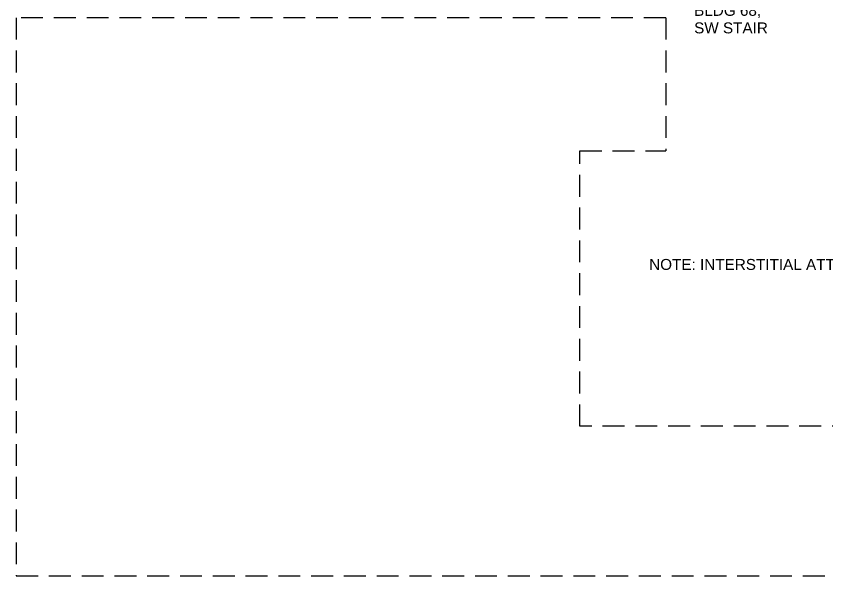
# Model space of a CAD drawing. Header units: inches. Extents: x 442 to 7664, y 1560 to 4742.
# Drawn here: x 538 to 2319, y 1560 to 2788 of the extents above; entities that cross this region are included whole.
import ezdxf

# ---------------------------------------------------------------- set-up
doc = ezdxf.new("R2010")
doc.units = ezdxf.units.IN
doc.header["$LTSCALE"] = 192
doc.header["$MEASUREMENT"] = 0
doc.linetypes.add('HIDDEN', pattern=[0.375, 0.25, -0.125])
for name, color, linetype in [('A-ANNO-TEXT', 4, 'CONTINUOUS'), ('A-ANNO-TEXT-STAIR', 4, 'CONTINUOUS'), ('A-FLOOR-LEVL-ABOV', 1, 'CONTINUOUS')]:
    doc.layers.add(name, color=color, linetype=linetype)
doc.styles.add('ARIAL', font='arial.ttf')

msp = doc.modelspace()

# ---------------------------------------------------------------- linework, layer by layer
at = {"layer": 'A-FLOOR-LEVL-ABOV', "linetype": 'HIDDEN'}
for p, q in [((1964.8, 2785), (538, 2785)), ((538, 2785), (538, 1559.8)), ((1964.8, 2785), (1964.8, 2492.5)), ((1776.2, 2492.5), (1964.8, 2492.5)), ((1776.2, 1888), (1776.2, 2492.5)), ((2738.2, 1888), (1776.2, 1888)), ((538, 1559.8), (2738.2, 1559.8))]:
    msp.add_line(p, q, dxfattribs=at)

# ---------------------------------------------------------------- texts
at = {"layer": 'A-ANNO-TEXT', "style": 'ARIAL'}
msp.add_text('NOTE: INTERSTITIAL ATTIC SPACE NOT SHOWN', height=24, dxfattribs=at).set_placement((1928.4, 2231.3))
at = {"layer": 'A-ANNO-TEXT-STAIR', "style": 'ARIAL'}
for s, p in [('BLDG 68, ', (2027.2, 2789.1)), ('SW STAIR', (2027.2, 2750.6))]:
    msp.add_text(s, height=24, dxfattribs=at).set_placement(p)

doc.saveas('drawing.dxf')
